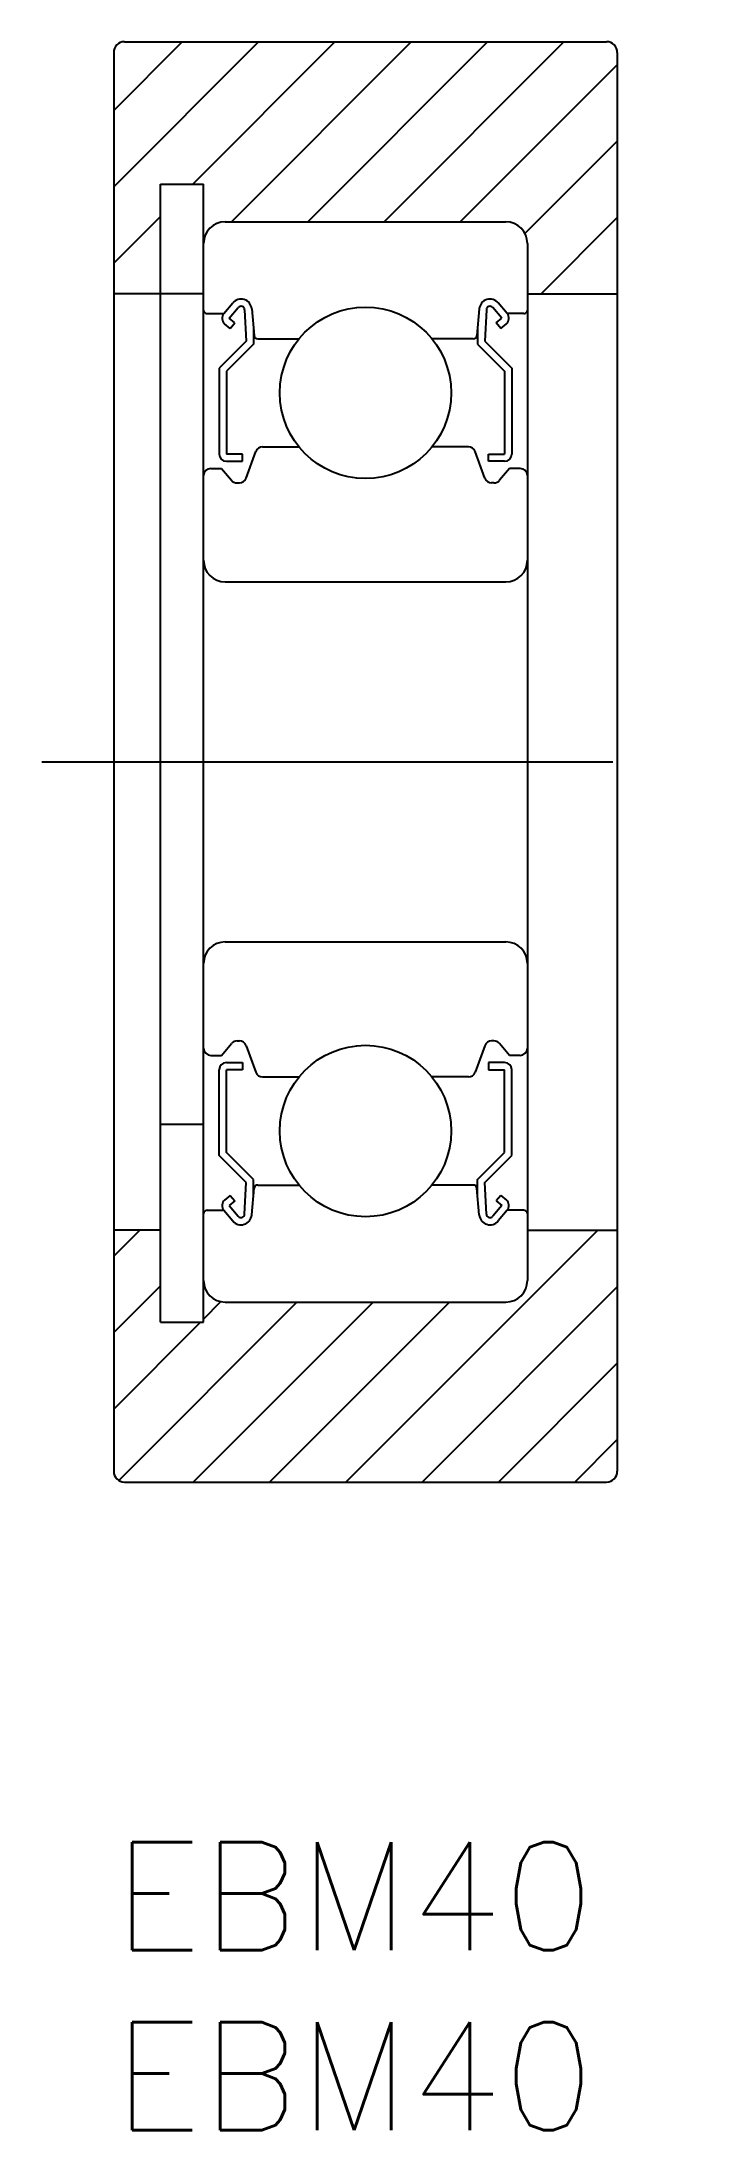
# Model space of a CAD drawing. Extents: x -2 to 16, y -8 to 50.
import ezdxf

# ---------------------------------------------------------------- set-up
doc = ezdxf.new("R2010")
doc.units = 0
doc.header["$LTSCALE"] = 0.5
doc.linetypes.add('CENTER', pattern=[50.8, 31.75, -6.35, 6.35, -6.35])
for name, color, linetype in [('MSM_CENTER', 1, 'CENTER'), ('MSM_CONTINUOUS', 7, 'CONTINUOUS'), ('MSM_NARROW', 5, 'CONTINUOUS'), ('MSM_PART_NUMBER', 7, 'CONTINUOUS')]:
    doc.layers.add(name, color=color, linetype=linetype)
doc.styles.get("Standard").update_dxf_attribs({"font": 'txt.shx', "height": 3, "bigfont": 'bigfont.shx'})

# ---------------------------------------------------------------- blocks, each defined once
blk = doc.blocks.new('*U2')
at = {"layer": 'MSM_PART_NUMBER'}
blk.add_text('EBM40', height=3, dxfattribs=at).set_placement((0, -3))
blk = doc.blocks.new('*U3')
at = {"layer": 'MSM_PART_NUMBER'}
blk.add_text('EBM40', height=3, dxfattribs=at).set_placement((0, -8))

msp = doc.modelspace()

# ---------------------------------------------------------------- linework, layer by layer
at = {"layer": 'MSM_CENTER'}
msp.add_line((-2, 30), (16, 30), dxfattribs=at)
at = {"layer": 'MSM_CONTINUOUS'}
for p, q in [((0.3, 50), (13.7, 50)), ((0, 49.7), (0, 10.3)), ((14, 49.7), (14, 10.3)), ((1.3, 14.439), (1.3, 46.05)), ((1.3, 46.05), (2.5, 46.05)), ((2.5, 14.439), (2.5, 46.05)), ((3.1, 45), (10.9, 45)), ((11.5, 44.4), (11.5, 15.6)), ((1.3, 43), (0, 43)), ((1.3, 43.005), (2.5, 43.005)), ((11.5, 43), (14, 43)), ((2.6, 42.45), (3.06, 42.45)), ((3.06, 42.45), (3.31, 42.747)), ((3.213, 42.321), (3.463, 42.619)), ((3.64, 42.56), (3.683, 41.683)), ((3.838, 42.581), (3.903, 41.841)), ((10.162, 42.581), (10.097, 41.841)), ((10.36, 42.56), (10.317, 41.683)), ((10.787, 42.321), (10.537, 42.619)), ((10.94, 42.45), (10.69, 42.747)), ((11.4, 42.45), (10.94, 42.45)), ((3.238, 42.04), (3.085, 42.168)), ((3.366, 42.193), (3.213, 42.321)), ((3.238, 42.04), (3.366, 42.193)), ((3.883, 42.07), (3.883, 41.6)), ((10.117, 42.07), (10.117, 41.6)), ((10.634, 42.193), (10.787, 42.321)), ((10.762, 42.04), (10.634, 42.193)), ((10.762, 42.04), (10.915, 42.168)), ((3.683, 41.683), (2.933, 40.933)), ((3.883, 41.6), (3.133, 40.85)), ((4.003, 41.75), (5.151, 41.75)), ((9.997, 41.75), (8.849, 41.75)), ((10.117, 41.6), (10.867, 40.85)), ((10.317, 41.683), (11.067, 40.933)), ((2.933, 40.933), (2.933, 38.55)), ((3.133, 40.85), (3.133, 38.55)), ((10.867, 40.85), (10.867, 38.55)), ((11.067, 40.933), (11.067, 38.55)), ((3.583, 38.55), (3.133, 38.55)), ((3.133, 38.35), (3.583, 38.35)), ((3.583, 38.35), (3.583, 38.55)), ((3.682, 37.882), (3.95, 38.618)), ((4.138, 38.75), (5.151, 38.75)), ((9.862, 38.75), (8.849, 38.75)), ((10.318, 37.882), (10.05, 38.618)), ((10.417, 38.35), (10.417, 38.55)), ((10.417, 38.55), (10.867, 38.55)), ((10.867, 38.35), (10.417, 38.35)), ((2.7, 38.15), (3, 38.15)), ((3, 38.15), (3.276, 37.821)), ((3.429, 37.75), (3.494, 37.75)), ((10.571, 37.75), (10.506, 37.75)), ((11, 38.15), (10.724, 37.821)), ((11.3, 38.15), (11, 38.15)), ((3.1, 35), (10.9, 35)), ((3.1, 25), (10.9, 25)), ((3, 21.85), (3.276, 22.179)), ((3.429, 22.25), (3.494, 22.25)), ((3.682, 22.118), (3.95, 21.382)), ((10.318, 22.118), (10.05, 21.382)), ((10.571, 22.25), (10.506, 22.25)), ((11, 21.85), (10.724, 22.179)), ((2.7, 21.85), (3, 21.85)), ((3.133, 21.65), (3.583, 21.65)), ((3.583, 21.65), (3.583, 21.45)), ((10.867, 21.65), (10.417, 21.65)), ((10.417, 21.65), (10.417, 21.45)), ((11.3, 21.85), (11, 21.85)), ((2.933, 19.067), (2.933, 21.45)), ((3.133, 19.15), (3.133, 21.45)), ((3.583, 21.45), (3.133, 21.45)), ((4.138, 21.25), (5.151, 21.25)), ((9.862, 21.25), (8.849, 21.25)), ((10.417, 21.45), (10.867, 21.45)), ((10.867, 19.15), (10.867, 21.45)), ((11.067, 19.067), (11.067, 21.45)), ((1.3, 19.938), (2.5, 19.938)), ((3.883, 18.4), (3.133, 19.15)), ((10.117, 18.4), (10.867, 19.15)), ((3.683, 18.317), (2.933, 19.067)), ((10.317, 18.317), (11.067, 19.067)), ((3.64, 17.44), (3.683, 18.317)), ((3.838, 17.419), (3.903, 18.159)), ((3.883, 17.93), (3.883, 18.4)), ((4.003, 18.25), (5.151, 18.25)), ((4.29, 18.25), (4.29, 18.25)), ((4.577, 18.25), (4.577, 18.25)), ((9.997, 18.25), (8.849, 18.25)), ((10.162, 17.419), (10.097, 18.159)), ((10.117, 17.93), (10.117, 18.4)), ((10.36, 17.44), (10.317, 18.317)), ((2.6, 17.55), (3.06, 17.55)), ((3.06, 17.55), (3.31, 17.253)), ((3.238, 17.96), (3.085, 17.832)), ((3.366, 17.807), (3.213, 17.679)), ((3.213, 17.679), (3.463, 17.381)), ((3.238, 17.96), (3.366, 17.807)), ((10.787, 17.679), (10.537, 17.381)), ((10.762, 17.96), (10.634, 17.807)), ((10.634, 17.807), (10.787, 17.679)), ((10.94, 17.55), (10.69, 17.253)), ((10.762, 17.96), (10.915, 17.832)), ((11.4, 17.55), (10.94, 17.55)), ((1.3, 17), (0, 17)), ((11.5, 17), (14, 17)), ((3.1, 15), (10.9, 15)), ((1.3, 14.439), (2.5, 14.439)), ((0.3, 10), (13.7, 10))]:
    msp.add_line(p, q, dxfattribs=at)
for centre in [(7, 40.25), (7, 19.75)]:
    msp.add_circle(centre, 2.381, dxfattribs=at)
for centre, radius, start, end in [((0.3, 49.7), 0.3, 90, 180), ((13.7, 49.7), 0.3, 0, 90), ((3.1, 44.4), 0.6, 90, 180), ((10.9, 44.4), 0.6, 0, 90), ((2.6, 42.55), 0.1, 180, 270), ((3.213, 42.321), 0.2, 140.00293, 230.08703), ((3.539, 42.555), 0.3, 4.99676, 140.00293), ((3.54, 42.555), 0.1, 2.81982, 140.00215), ((10.461, 42.555), 0.3, 39.99707, 175.00324), ((10.46, 42.555), 0.1, 39.99785, 177.18018), ((10.787, 42.321), 0.2, 309.91297, 39.99707), ((11.4, 42.55), 0.1, 270, 0), ((4.003, 41.85), 0.1, 184.99676, 269.9995), ((9.997, 41.85), 0.1, 270.0005, 355.00324), ((3.133, 38.55), 0.2, 180, 270), ((4.138, 38.55), 0.2, 90, 159.99139), ((9.862, 38.55), 0.2, 20.00861, 90), ((10.867, 38.55), 0.2, 270, 0), ((2.7, 37.95), 0.2, 90, 180), ((3.429, 37.95), 0.2, 219.99503, 270), ((3.494, 37.95), 0.2, 270, 339.99139), ((10.506, 37.95), 0.2, 200.00861, 270), ((10.571, 37.95), 0.2, 270, 320.00497), ((11.3, 37.95), 0.2, 0, 90), ((3.1, 35.6), 0.6, 180, 270), ((10.9, 35.6), 0.6, 270, 0), ((3.1, 24.4), 0.6, 90, 180), ((10.9, 24.4), 0.6, 0, 90), ((2.7, 22.05), 0.2, 180, 270), ((3.429, 22.05), 0.2, 90, 140.00497), ((3.494, 22.05), 0.2, 20.00861, 90), ((10.506, 22.05), 0.2, 90, 159.99139), ((10.571, 22.05), 0.2, 39.99503, 90), ((11.3, 22.05), 0.2, 270, 0), ((3.133, 21.45), 0.2, 90, 180), ((10.867, 21.45), 0.2, 0, 90), ((4.138, 21.45), 0.2, 200.00861, 270), ((9.862, 21.45), 0.2, 270, 339.99139), ((4.003, 18.15), 0.1, 90.0005, 175.00324), ((9.997, 18.15), 0.1, 4.99676, 89.9995), ((2.6, 17.45), 0.1, 90, 180), ((3.213, 17.679), 0.2, 129.91297, 219.99707), ((3.539, 17.445), 0.3, 219.99707, 355.00324), ((3.54, 17.445), 0.1, 219.99785, 357.18018), ((10.461, 17.445), 0.3, 184.99676, 320.00293), ((10.46, 17.445), 0.1, 182.81982, 320.00215), ((10.787, 17.679), 0.2, 320.00293, 50.08703), ((11.4, 17.45), 0.1, 0, 90), ((3.1, 15.6), 0.6, 180, 270), ((10.9, 15.6), 0.6, 270, 0), ((0.3, 10.3), 0.3, 180, 270), ((13.7, 10.3), 0.3, 270, 0)]:
    msp.add_arc(centre, radius, start, end, dxfattribs=at)
at = {"layer": 'MSM_NARROW'}
for p, q in [((0, 48.092), (1.908, 50)), ((0, 45.971), (4.029, 50)), ((2.201, 46.05), (6.151, 50)), ((3.272, 45), (8.272, 50)), ((5.393, 45), (10.393, 50)), ((7.515, 45), (12.515, 50)), ((9.636, 45), (14, 49.364)), ((11.433, 44.676), (14, 47.243)), ((0, 43.849), (1.3, 45.149)), ((11.879, 43), (14, 45.121)), ((1.272, 43), (1.3, 43.028)), ((0, 16.272), (0.728, 17)), ((6.456, 10), (13.456, 17)), ((0, 14.151), (1.3, 15.451)), ((8.577, 10), (14, 15.423)), ((0.139, 10.047), (5.092, 15)), ((2.213, 10), (7.213, 15)), ((2.5, 14.529), (2.982, 15.012)), ((4.335, 10), (9.335, 15)), ((0, 12.029), (2.409, 14.439)), ((10.698, 10), (14, 13.302)), ((12.82, 10), (14, 11.18))]:
    msp.add_line(p, q, dxfattribs=at)

# ---------------------------------------------------------------- block references
at = {"layer": 'MSM_CONTINUOUS'}
for name in ['*U2', '*U3']:
    msp.add_blockref(name, (0, 0), dxfattribs=at)

doc.saveas('drawing.dxf')
